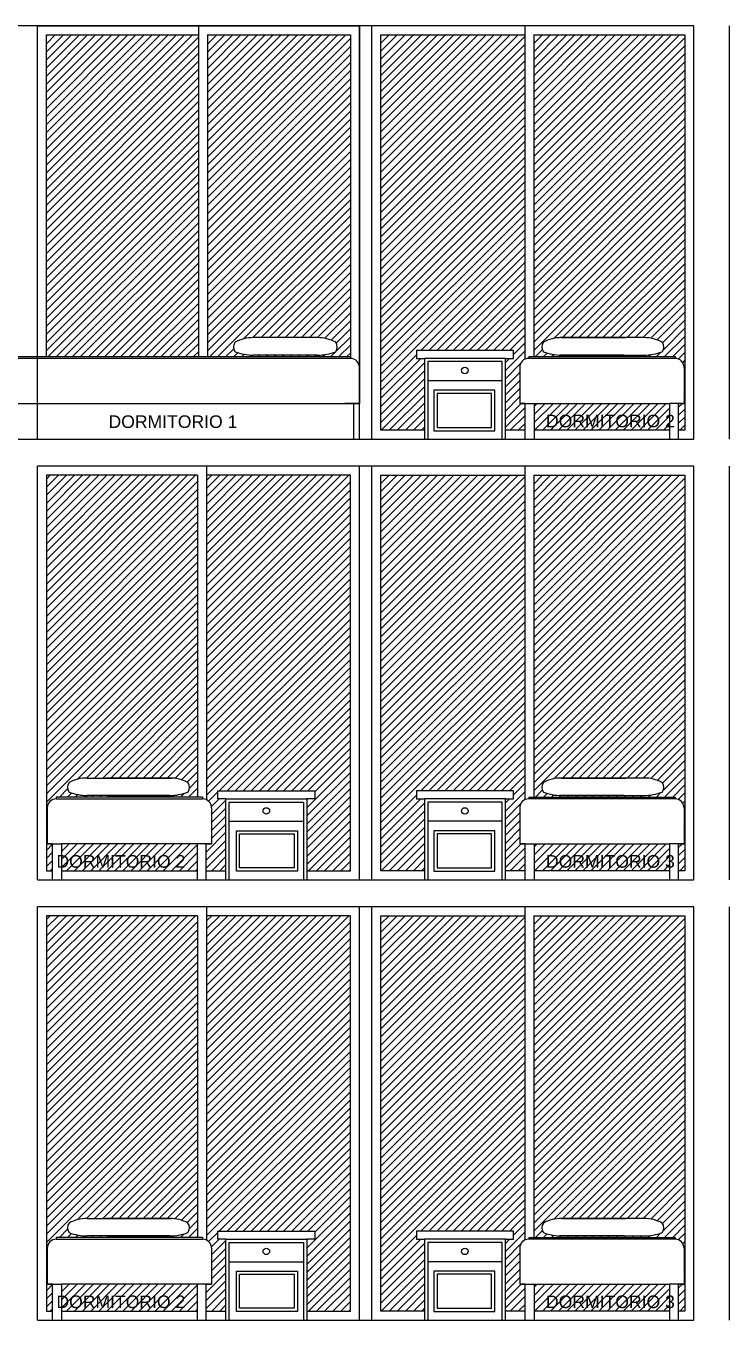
# Model space of a CAD drawing. Header units: millimetres. Extents: x 1217 to 2428, y 234 to 779.
# Drawn here: x 2234.85 to 2238.77, y 411.7 to 418.9 of the extents above; entities that cross this region are included whole.
import ezdxf

# ---------------------------------------------------------------- set-up
doc = ezdxf.new("R2010")
doc.units = ezdxf.units.MM
for name, color, linetype in [('0.1', 251, 'Continuous'), ('0.3', 6, 'Continuous'), ('MURO', 5, 'Continuous'), ('Texto', 1, 'Continuous')]:
    doc.layers.add(name, color=color, linetype=linetype)
doc.styles.get("Standard").update_dxf_attribs({"font": 'arial.ttf'})
pattern_1 = [(45, (422.4179387353875, -285.47354705603), (-0.02245064030267288, 0.02245064030267288), [])]
pattern_2 = [(45, (422.4179387353875, -283.0235500715773), (-0.02245064030267288, 0.02245064030267288), [])]

msp = doc.modelspace()

# ---------------------------------------------------------------- hatches: boundary and pattern name
at = {"layer": '0.1', "ltscale": 3}
h = msp.add_hatch(dxfattribs=at)
h.set_pattern_fill('ANSI31', color=256, scale=0.01)
h.set_pattern_definition([(45, (0, 0), (-0.02245064030267288, 0.02245064030267288), [])])
h.paths.add_polyline_path([(2236.659894773511, 418.8510104377268), (2235.864205149866, 418.8510104377268), (2235.864205149866, 417.0610007883396), (2236.659894773511, 417.0610007878456)])
h.paths.add_polyline_path([(2236.477339491375, 417.1668738947903, -0.1255987933036934), (2236.578293150946, 417.1411081220653, -0.3408319797234484), (2236.578293151699, 417.0880242596325, -0.09102825438289922), (2236.477339488797, 417.0694914230206), (2236.119895101941, 417.0694914248833, -0.09102825182130879), (2236.018941441927, 417.0880242614951, -0.3408319797234297), (2236.01894144268, 417.1411081239279, -0.1255987959502994), (2236.119895104446, 417.166873896653)], flags=16)
h.paths.add_polyline_path([(2235.814205149866, 418.8510104377268), (2234.968515526221, 418.8510104377268), (2234.968515526221, 417.0610007888957), (2235.814205149866, 417.0610007883707)])
h = msp.add_hatch(dxfattribs=at)
h.set_pattern_fill('ANSI31', color=256, scale=0.01)
h.set_pattern_definition([(45, (422.4179387353875, -280.5735404217332), (-0.02245064030267288, 0.02245064030267288), [])])
edge = h.paths.add_edge_path()
edge.add_line((2237.680279686146, 418.8510007878829), (2238.521260985167, 418.8510007878829))
edge.add_line((2238.521260985167, 418.8510007878829), (2238.516689599068, 417.0010007882554))
edge.add_arc((2238.466689599068, 417.0010007882552), 0.0500000000001819, 360.0000000002606, 450)
edge.add_line((2238.466689599068, 417.0510007882554), (2238.466703417567, 417.0610007877825))
edge.add_line((2238.466703417567, 417.0610007877825), (2237.680279686146, 417.0610007882708))
edge.add_line((2237.680279686146, 417.0610007882708), (2237.680279686146, 418.8510007878829))
edge = h.paths.add_edge_path(flags=16)
edge.add_arc((2237.768305684479, 417.1145661903606), 0.04346014252858307, 142.3584956074934, 217.6415027668287, ccw=False)
edge.add_arc((2237.834845541957, 416.9562161985861), 0.2106576962042713, 450.0000002986982, 478.6351777559512, ccw=False)
edge.add_line((2237.834845540859, 417.1668738947903), (2238.192289928887, 417.1668738966871))
edge.add_line((2238.192289928887, 417.1668738966871), (2238.293888672382, 417.166873896653))
edge.add_arc((2238.293888667317, 416.9562162004481), 0.2106576962048622, 421.36482224402175, 449.9999986225251, ccw=False)
edge.add_arc((2238.360428524796, 417.1145661922236), 0.04346014252840516, 322.3584972324491, 397.6415043921505, ccw=False)
edge.add_arc((2238.293888667318, 417.3537195764533), 0.2842281515700908, 270.0000002986598, 290.8048014433102, ccw=False)
edge.add_line((2238.293888668799, 417.0694914248833), (2237.834845543168, 417.0694914230206))
edge.add_arc((2237.834845541957, 417.3537195745936), 0.284228151572961, 249.1951985568116, 270.0000002441164, ccw=False)
h.paths.add_polyline_path([(2237.68228959913, 416.8010007875644), (2238.436689599098, 416.8010007871252), (2238.436689599098, 416.6510007878828), (2237.68228959913, 416.6510007878828)])
h.paths.add_polyline_path([(2238.486689599087, 416.8010007880691), (2238.516689599115, 416.8010007880691), (2238.516689599115, 417.0010008071187), (2238.521260985167, 418.8510007878829), (2238.521260985167, 416.6510007878828), (2238.486689599087, 416.6510007878828)])
edge = h.paths.add_edge_path()
edge.add_line((2236.829894773511, 418.8510007878829), (2237.630279686146, 418.8510007878829))
edge.add_line((2237.630279686146, 418.8510007878829), (2237.630279686146, 417.0458958183708))
edge.add_arc((2237.652289599161, 417.0010007882557), 0.04999999999972937, 476.1165316067194, 540.0000000003257)
edge.add_line((2237.602289599161, 417.0010007882554), (2237.602289599114, 416.8010007880691))
edge.add_line((2237.602289599114, 416.8010007880691), (2237.632289599142, 416.8010007880691))
edge.add_line((2237.632289599142, 416.8010007880691), (2237.632289599142, 416.6510007878828))
edge.add_line((2237.632289599142, 416.6510007878828), (2237.522472039078, 416.6510007878828))
edge.add_line((2237.522472039078, 416.6510007878828), (2237.522472039078, 417.0510007866797))
edge.add_line((2237.522472039078, 417.0510007866797), (2237.56747203912, 417.0510007866797))
edge.add_line((2237.56747203912, 417.0510007866797), (2237.56747203912, 417.0960007866051))
edge.add_line((2237.56747203912, 417.0960007866051), (2237.072472039125, 417.0960007866051))
edge.add_line((2237.072472039125, 417.0960007866051), (2237.027472039083, 417.0960007866051))
edge.add_line((2237.027472039083, 417.0960007866051), (2237.027472039083, 417.0510007866797))
edge.add_line((2237.027472039083, 417.0510007866797), (2237.072472039125, 417.0510007866797))
edge.add_line((2237.072472039125, 417.0510007866797), (2237.072472039125, 416.6510007878828))
edge.add_line((2237.072472039125, 416.6510007878828), (2236.829894773511, 416.6510007878828))
edge.add_line((2236.829894773511, 416.6510007878828), (2236.829894773511, 418.8510007878829))
h = msp.add_hatch(dxfattribs=at)
h.set_pattern_fill('ANSI31', color=256, scale=0.01)
h.set_pattern_definition(pattern_2)
edge = h.paths.add_edge_path()
edge.add_line((2235.809509860876, 416.4009911380388), (2234.968528561855, 416.4009911380388))
edge.add_line((2234.968528561855, 416.4009911380388), (2234.973099947954, 414.5509911384113))
edge.add_arc((2235.023099947954, 414.5509911384111), 0.0500000000001819, 90, 179.9999999997395, ccw=False)
edge.add_line((2235.023099947954, 414.6009911384112), (2235.023086129455, 414.6109911379384))
edge.add_line((2235.023086129455, 414.6109911379384), (2235.809509860876, 414.6109911384267))
edge.add_line((2235.809509860876, 414.6109911384267), (2235.809509860876, 416.4009911380388))
edge = h.paths.add_edge_path(flags=16)
edge.add_arc((2235.721483862543, 414.6645565405165), 0.04346014252858307, 322.3584972331713, 397.6415043925066)
edge.add_arc((2235.654944005065, 414.506206548742), 0.2106576962042713, 61.3648222440488, 89.99999970130179)
edge.add_line((2235.654944006163, 414.7168642449462), (2235.297499618136, 414.716864246843))
edge.add_line((2235.297499618136, 414.716864246843), (2235.19590087464, 414.7168642468089))
edge.add_arc((2235.195900879705, 414.506206550604), 0.2106576962048622, 90.0000013774749, 118.6351777559782)
edge.add_arc((2235.129361022226, 414.6645565423795), 0.04346014252840516, 142.3584956078494, 217.6415027675509)
edge.add_arc((2235.195900879704, 414.9037099266092), 0.2842281515700908, 249.1951985566897, 269.9999997013402)
edge.add_line((2235.195900878223, 414.6194817750392), (2235.654944003854, 414.6194817731765))
edge.add_arc((2235.654944005065, 414.9037099247495), 0.284228151572961, 269.9999997558837, 290.8048014431884)
h.paths.add_polyline_path([(2235.807499947892, 414.3509911377203), (2235.053099947924, 414.3509911372811), (2235.053099947924, 414.2009911380387), (2235.807499947892, 414.2009911380387)])
h.paths.add_polyline_path([(2235.003099947935, 414.350991138225), (2234.973099947907, 414.350991138225), (2234.973099947907, 414.5509911572746), (2234.968528561855, 416.4009911380388), (2234.968528561855, 414.2009911380387), (2235.003099947935, 414.2009911380387)])
edge = h.paths.add_edge_path()
edge.add_line((2236.659894773511, 416.4009911380388), (2235.859509860876, 416.4009911380388))
edge.add_line((2235.859509860876, 416.4009911380388), (2235.859509860876, 414.5958861685267))
edge.add_arc((2235.837499947861, 414.5509911384116), 0.04999999999972937, -3.257127900724299e-10, 63.88346839328062, ccw=False)
edge.add_line((2235.887499947861, 414.5509911384113), (2235.887499947908, 414.350991138225))
edge.add_line((2235.887499947908, 414.350991138225), (2235.85749994788, 414.350991138225))
edge.add_line((2235.85749994788, 414.350991138225), (2235.85749994788, 414.2009911380387))
edge.add_line((2235.85749994788, 414.2009911380387), (2235.967317507944, 414.2009911380387))
edge.add_line((2235.967317507944, 414.2009911380387), (2235.967317507944, 414.6009911368355))
edge.add_line((2235.967317507944, 414.6009911368355), (2235.922317507902, 414.6009911368355))
edge.add_line((2235.922317507902, 414.6009911368355), (2235.922317507902, 414.645991136761))
edge.add_line((2235.922317507902, 414.645991136761), (2236.417317507897, 414.645991136761))
edge.add_line((2236.417317507897, 414.645991136761), (2236.462317507939, 414.645991136761))
edge.add_line((2236.462317507939, 414.645991136761), (2236.462317507939, 414.6009911368355))
edge.add_line((2236.462317507939, 414.6009911368355), (2236.417317507897, 414.6009911368355))
edge.add_line((2236.417317507897, 414.6009911368355), (2236.417317507897, 414.2009911380387))
edge.add_line((2236.417317507897, 414.2009911380387), (2236.659894773511, 414.2009911380387))
edge.add_line((2236.659894773511, 414.2009911380387), (2236.659894773511, 416.4009911380388))
h = msp.add_hatch(dxfattribs=at)
h.set_pattern_fill('ANSI31', color=256, scale=0.01)
h.set_pattern_definition(pattern_2)
edge = h.paths.add_edge_path()
edge.add_line((2237.680279686146, 416.4009911380388), (2238.521260985167, 416.4009911380388))
edge.add_line((2238.521260985167, 416.4009911380388), (2238.516689599068, 414.5509911384113))
edge.add_arc((2238.466689599068, 414.5509911384111), 0.0500000000001819, 360.0000000002606, 450)
edge.add_line((2238.466689599068, 414.6009911384112), (2238.466703417567, 414.6109911379384))
edge.add_line((2238.466703417567, 414.6109911379384), (2237.680279686146, 414.6109911384267))
edge.add_line((2237.680279686146, 414.6109911384267), (2237.680279686146, 416.4009911380388))
edge = h.paths.add_edge_path(flags=16)
edge.add_arc((2237.768305684479, 414.6645565405165), 0.04346014252858307, 142.3584956074934, 217.6415027668287, ccw=False)
edge.add_arc((2237.834845541957, 414.506206548742), 0.2106576962042713, 450.0000002986982, 478.6351777559512, ccw=False)
edge.add_line((2237.834845540859, 414.7168642449462), (2238.192289928887, 414.716864246843))
edge.add_line((2238.192289928887, 414.716864246843), (2238.293888672382, 414.7168642468089))
edge.add_arc((2238.293888667317, 414.506206550604), 0.2106576962048622, 421.36482224402175, 449.9999986225251, ccw=False)
edge.add_arc((2238.360428524796, 414.6645565423795), 0.04346014252840516, 322.3584972324491, 397.6415043921505, ccw=False)
edge.add_arc((2238.293888667318, 414.9037099266092), 0.2842281515700908, 270.0000002986598, 290.8048014433102, ccw=False)
edge.add_line((2238.293888668799, 414.6194817750392), (2237.834845543168, 414.6194817731765))
edge.add_arc((2237.834845541957, 414.9037099247495), 0.284228151572961, 249.1951985568116, 270.0000002441164, ccw=False)
h.paths.add_polyline_path([(2237.68228959913, 414.3509911377203), (2238.436689599098, 414.3509911372811), (2238.436689599098, 414.2009911380387), (2237.68228959913, 414.2009911380387)])
h.paths.add_polyline_path([(2238.486689599087, 414.350991138225), (2238.516689599115, 414.350991138225), (2238.516689599115, 414.5509911572746), (2238.521260985167, 416.4009911380388), (2238.521260985167, 414.2009911380387), (2238.486689599087, 414.2009911380387)])
edge = h.paths.add_edge_path()
edge.add_line((2236.829894773511, 416.4009911380388), (2237.630279686146, 416.4009911380388))
edge.add_line((2237.630279686146, 416.4009911380388), (2237.630279686146, 414.5958861685267))
edge.add_arc((2237.652289599161, 414.5509911384116), 0.04999999999972937, 476.1165316067194, 540.0000000003257)
edge.add_line((2237.602289599161, 414.5509911384113), (2237.602289599114, 414.350991138225))
edge.add_line((2237.602289599114, 414.350991138225), (2237.632289599142, 414.350991138225))
edge.add_line((2237.632289599142, 414.350991138225), (2237.632289599142, 414.2009911380387))
edge.add_line((2237.632289599142, 414.2009911380387), (2237.522472039078, 414.2009911380387))
edge.add_line((2237.522472039078, 414.2009911380387), (2237.522472039078, 414.6009911368355))
edge.add_line((2237.522472039078, 414.6009911368355), (2237.56747203912, 414.6009911368355))
edge.add_line((2237.56747203912, 414.6009911368355), (2237.56747203912, 414.645991136761))
edge.add_line((2237.56747203912, 414.645991136761), (2237.072472039125, 414.645991136761))
edge.add_line((2237.072472039125, 414.645991136761), (2237.027472039083, 414.645991136761))
edge.add_line((2237.027472039083, 414.645991136761), (2237.027472039083, 414.6009911368355))
edge.add_line((2237.027472039083, 414.6009911368355), (2237.072472039125, 414.6009911368355))
edge.add_line((2237.072472039125, 414.6009911368355), (2237.072472039125, 414.2009911380387))
edge.add_line((2237.072472039125, 414.2009911380387), (2236.829894773511, 414.2009911380387))
edge.add_line((2236.829894773511, 414.2009911380387), (2236.829894773511, 416.4009911380388))
h = msp.add_hatch(dxfattribs=at)
h.set_pattern_fill('ANSI31', color=256, scale=0.01)
h.set_pattern_definition(pattern_1)
edge = h.paths.add_edge_path()
edge.add_line((2235.809509860876, 413.9509941535861), (2234.968528561855, 413.9509941535861))
edge.add_line((2234.968528561855, 413.9509941535861), (2234.973099947954, 412.1009941539586))
edge.add_arc((2235.023099947954, 412.1009941539584), 0.0500000000001819, 90, 179.9999999997395, ccw=False)
edge.add_line((2235.023099947954, 412.1509941539585), (2235.023086129455, 412.1609941534857))
edge.add_line((2235.023086129455, 412.1609941534857), (2235.809509860876, 412.160994153974))
edge.add_line((2235.809509860876, 412.160994153974), (2235.809509860876, 413.9509941535861))
edge = h.paths.add_edge_path(flags=16)
edge.add_arc((2235.721483862543, 412.2145595560638), 0.04346014252858307, 322.3584972331713, 397.6415043925066)
edge.add_arc((2235.654944005065, 412.0562095642893), 0.2106576962042713, 61.3648222440488, 89.99999970130179)
edge.add_line((2235.654944006163, 412.2668672604935), (2235.297499618136, 412.2668672623903))
edge.add_line((2235.297499618136, 412.2668672623903), (2235.19590087464, 412.2668672623562))
edge.add_arc((2235.195900879705, 412.0562095661513), 0.2106576962048622, 90.0000013774749, 118.6351777559782)
edge.add_arc((2235.129361022226, 412.2145595579268), 0.04346014252840516, 142.3584956078494, 217.6415027675509)
edge.add_arc((2235.195900879704, 412.4537129421565), 0.2842281515700908, 249.1951985566897, 269.9999997013402)
edge.add_line((2235.195900878223, 412.1694847905865), (2235.654944003854, 412.1694847887238))
edge.add_arc((2235.654944005065, 412.4537129402968), 0.284228151572961, 269.9999997558837, 290.8048014431884)
h.paths.add_polyline_path([(2235.807499947892, 411.9009941532676), (2235.053099947924, 411.9009941528284), (2235.053099947924, 411.750994153586), (2235.807499947892, 411.750994153586)])
h.paths.add_polyline_path([(2235.003099947935, 411.9009941537723), (2234.973099947907, 411.9009941537723), (2234.973099947907, 412.1009941728219), (2234.968528561855, 413.9509941535861), (2234.968528561855, 411.750994153586), (2235.003099947935, 411.750994153586)])
edge = h.paths.add_edge_path()
edge.add_line((2236.659894773511, 413.9509941535861), (2235.859509860876, 413.9509941535861))
edge.add_line((2235.859509860876, 413.9509941535861), (2235.859509860876, 412.145889184074))
edge.add_arc((2235.837499947861, 412.1009941539589), 0.04999999999972937, -3.257127900724299e-10, 63.88346839328062, ccw=False)
edge.add_line((2235.887499947861, 412.1009941539586), (2235.887499947908, 411.9009941537723))
edge.add_line((2235.887499947908, 411.9009941537723), (2235.85749994788, 411.9009941537723))
edge.add_line((2235.85749994788, 411.9009941537723), (2235.85749994788, 411.750994153586))
edge.add_line((2235.85749994788, 411.750994153586), (2235.967317507944, 411.750994153586))
edge.add_line((2235.967317507944, 411.750994153586), (2235.967317507944, 412.1509941523829))
edge.add_line((2235.967317507944, 412.1509941523829), (2235.922317507902, 412.1509941523829))
edge.add_line((2235.922317507902, 412.1509941523829), (2235.922317507902, 412.1959941523083))
edge.add_line((2235.922317507902, 412.1959941523083), (2236.417317507897, 412.1959941523083))
edge.add_line((2236.417317507897, 412.1959941523083), (2236.462317507939, 412.1959941523083))
edge.add_line((2236.462317507939, 412.1959941523083), (2236.462317507939, 412.1509941523829))
edge.add_line((2236.462317507939, 412.1509941523829), (2236.417317507897, 412.1509941523829))
edge.add_line((2236.417317507897, 412.1509941523829), (2236.417317507897, 411.750994153586))
edge.add_line((2236.417317507897, 411.750994153586), (2236.659894773511, 411.750994153586))
edge.add_line((2236.659894773511, 411.750994153586), (2236.659894773511, 413.9509941535861))
h = msp.add_hatch(dxfattribs=at)
h.set_pattern_fill('ANSI31', color=256, scale=0.01)
h.set_pattern_definition(pattern_1)
edge = h.paths.add_edge_path()
edge.add_line((2237.680279686146, 413.9509941535861), (2238.521260985167, 413.9509941535861))
edge.add_line((2238.521260985167, 413.9509941535861), (2238.516689599068, 412.1009941539586))
edge.add_arc((2238.466689599068, 412.1009941539584), 0.0500000000001819, 360.0000000002606, 450)
edge.add_line((2238.466689599068, 412.1509941539585), (2238.466703417567, 412.1609941534857))
edge.add_line((2238.466703417567, 412.1609941534857), (2237.680279686146, 412.160994153974))
edge.add_line((2237.680279686146, 412.160994153974), (2237.680279686146, 413.9509941535861))
edge = h.paths.add_edge_path(flags=16)
edge.add_arc((2237.768305684479, 412.2145595560638), 0.04346014252858307, 142.3584956074934, 217.6415027668287, ccw=False)
edge.add_arc((2237.834845541957, 412.0562095642893), 0.2106576962042713, 450.0000002986982, 478.6351777559512, ccw=False)
edge.add_line((2237.834845540859, 412.2668672604935), (2238.192289928887, 412.2668672623903))
edge.add_line((2238.192289928887, 412.2668672623903), (2238.293888672382, 412.2668672623562))
edge.add_arc((2238.293888667317, 412.0562095661513), 0.2106576962048622, 421.36482224402175, 449.9999986225251, ccw=False)
edge.add_arc((2238.360428524796, 412.2145595579268), 0.04346014252840516, 322.3584972324491, 397.6415043921505, ccw=False)
edge.add_arc((2238.293888667318, 412.4537129421565), 0.2842281515700908, 270.0000002986598, 290.8048014433102, ccw=False)
edge.add_line((2238.293888668799, 412.1694847905865), (2237.834845543168, 412.1694847887238))
edge.add_arc((2237.834845541957, 412.4537129402968), 0.284228151572961, 249.1951985568116, 270.0000002441164, ccw=False)
h.paths.add_polyline_path([(2237.68228959913, 411.9009941532676), (2238.436689599098, 411.9009941528284), (2238.436689599098, 411.750994153586), (2237.68228959913, 411.750994153586)])
h.paths.add_polyline_path([(2238.486689599087, 411.9009941537723), (2238.516689599115, 411.9009941537723), (2238.516689599115, 412.1009941728219), (2238.521260985167, 413.9509941535861), (2238.521260985167, 411.750994153586), (2238.486689599087, 411.750994153586)])
edge = h.paths.add_edge_path()
edge.add_line((2236.829894773511, 413.9509941535861), (2237.630279686146, 413.9509941535861))
edge.add_line((2237.630279686146, 413.9509941535861), (2237.630279686146, 412.145889184074))
edge.add_arc((2237.652289599161, 412.1009941539589), 0.04999999999972937, 476.1165316067194, 540.0000000003257)
edge.add_line((2237.602289599161, 412.1009941539586), (2237.602289599114, 411.9009941537723))
edge.add_line((2237.602289599114, 411.9009941537723), (2237.632289599142, 411.9009941537723))
edge.add_line((2237.632289599142, 411.9009941537723), (2237.632289599142, 411.750994153586))
edge.add_line((2237.632289599142, 411.750994153586), (2237.522472039078, 411.750994153586))
edge.add_line((2237.522472039078, 411.750994153586), (2237.522472039078, 412.1509941523829))
edge.add_line((2237.522472039078, 412.1509941523829), (2237.56747203912, 412.1509941523829))
edge.add_line((2237.56747203912, 412.1509941523829), (2237.56747203912, 412.1959941523083))
edge.add_line((2237.56747203912, 412.1959941523083), (2237.072472039125, 412.1959941523083))
edge.add_line((2237.072472039125, 412.1959941523083), (2237.027472039083, 412.1959941523083))
edge.add_line((2237.027472039083, 412.1959941523083), (2237.027472039083, 412.1509941523829))
edge.add_line((2237.027472039083, 412.1509941523829), (2237.072472039125, 412.1509941523829))
edge.add_line((2237.072472039125, 412.1509941523829), (2237.072472039125, 411.750994153586))
edge.add_line((2237.072472039125, 411.750994153586), (2236.829894773511, 411.750994153586))
edge.add_line((2236.829894773511, 411.750994153586), (2236.829894773511, 413.9509941535861))

# ---------------------------------------------------------------- linework, layer by layer
at = {"layer": '0.1', "linetype": 'ByBlock'}
for p, q in [((2234.759894773498, 417.0610007890253, -2.468587891764808e-07), (2236.659908591963, 417.0610007878456, -2.468587891764808e-07)), ((2236.659904785764, 417.0510007871378, -2.468587891764808e-07), (2234.759908592, 417.0510007871378, -2.468587891764808e-07)), ((2237.652289599102, 417.0610007882882, -3.203780983123054e-07), (2238.466703417567, 417.0610007877825, -3.203780983123054e-07)), ((2238.466689599067, 417.0510007871378, -3.203780983123054e-07), (2237.652303417603, 417.0510007871378, -3.203780983123054e-07)), ((2236.709894773511, 417.0010007882554, -2.468587891764808e-07), (2236.709894773511, 416.8010007880691, -2.468587891764808e-07)), ((2237.602289599114, 417.0010007882554, -2.901142928210344e-07), (2237.602289599114, 416.8010007880691, -2.901142928210344e-07)), ((2238.516689599115, 417.0010007882554, -2.901142928210344e-07), (2238.516689599115, 416.8010007880691, -2.901142928210344e-07)), ((2234.739894773539, 416.8010007882845, -2.468587891764808e-07), (2236.709894773511, 416.8010007871378, -2.468587891764808e-07)), ((2236.709894773511, 416.8010007880691, -2.468587891764808e-07), (2236.629894773495, 416.8010007880691, -2.468587891764808e-07)), ((2236.679894773483, 416.8010007880691, -2.468587891764808e-07), (2236.709894773511, 416.8010007880691, -2.468587891764808e-07)), ((2236.679894773483, 416.6010007878829, -2.468587891764808e-07), (2236.679894773483, 416.8010007880691, -2.468587891764808e-07)), ((2237.602289599114, 416.8010007880691, -2.901142928210344e-07), (2237.68228959913, 416.8010007880691, -2.901142928210344e-07)), ((2237.602289599114, 416.801000787611, -3.203780983123054e-07), (2238.436689599099, 416.8010007871252, -3.203780983123054e-07)), ((2237.632289599142, 416.8010007880691, -2.901142928210344e-07), (2237.602289599114, 416.8010007880691, -2.901142928210344e-07)), ((2237.632289599142, 416.6010007878829, -2.901142928210344e-07), (2237.632289599142, 416.8010007880691, -2.901142928210344e-07)), ((2238.436689599098, 416.8010007880691, -2.901142928210344e-07), (2238.436689599098, 416.6010007878829, -2.901142928210344e-07)), ((2238.516689599115, 416.8010007880691, -2.901142928210344e-07), (2238.436689599098, 416.8010007880691, -2.901142928210344e-07)), ((2238.486689599087, 416.8010007880691, -2.901142928210344e-07), (2238.516689599115, 416.8010007880691, -2.901142928210344e-07)), ((2238.486689599087, 416.6010007878829, -2.901142928210344e-07), (2238.486689599087, 416.8010007880691, -2.901142928210344e-07)), ((2235.83749994792, 414.6109911384441, -3.203780983123054e-07), (2235.023086129455, 414.6109911379384, -3.203780983123054e-07)), ((2235.023099947955, 414.6009911372937, -3.203780983123054e-07), (2235.837486129419, 414.6009911372937, -3.203780983123054e-07)), ((2237.652289599102, 414.6109911384441, -3.203780983123054e-07), (2238.466703417567, 414.6109911379384, -3.203780983123054e-07)), ((2238.466689599067, 414.6009911372937, -3.203780983123054e-07), (2237.652303417603, 414.6009911372937, -3.203780983123054e-07)), ((2234.973099947907, 414.5509911384113, -2.901142928210344e-07), (2234.973099947907, 414.350991138225, -2.901142928210344e-07)), ((2235.887499947908, 414.5509911384113, -2.901142928210344e-07), (2235.887499947908, 414.350991138225, -2.901142928210344e-07)), ((2237.602289599114, 414.5509911384113, -2.901142928210344e-07), (2237.602289599114, 414.350991138225, -2.901142928210344e-07)), ((2238.516689599115, 414.5509911384113, -2.901142928210344e-07), (2238.516689599115, 414.350991138225, -2.901142928210344e-07)), ((2234.973099947907, 414.350991138225, -2.901142928210344e-07), (2235.053099947924, 414.350991138225, -2.901142928210344e-07)), ((2235.003099947935, 414.350991138225, -2.901142928210344e-07), (2234.973099947907, 414.350991138225, -2.901142928210344e-07)), ((2235.003099947935, 414.1509911380388, -2.901142928210344e-07), (2235.003099947935, 414.350991138225, -2.901142928210344e-07)), ((2235.887499947908, 414.3509911377669, -3.203780983123054e-07), (2235.053099947923, 414.3509911372811, -3.203780983123054e-07)), ((2235.053099947924, 414.350991138225, -2.901142928210344e-07), (2235.053099947924, 414.1509911380388, -2.901142928210344e-07)), ((2235.887499947908, 414.350991138225, -2.901142928210344e-07), (2235.807499947892, 414.350991138225, -2.901142928210344e-07)), ((2235.85749994788, 414.350991138225, -2.901142928210344e-07), (2235.887499947908, 414.350991138225, -2.901142928210344e-07)), ((2235.85749994788, 414.1509911380388, -2.901142928210344e-07), (2235.85749994788, 414.350991138225, -2.901142928210344e-07)), ((2237.602289599114, 414.350991138225, -2.901142928210344e-07), (2237.68228959913, 414.350991138225, -2.901142928210344e-07)), ((2237.602289599114, 414.3509911377669, -3.203780983123054e-07), (2238.436689599099, 414.3509911372811, -3.203780983123054e-07)), ((2237.632289599142, 414.350991138225, -2.901142928210344e-07), (2237.602289599114, 414.350991138225, -2.901142928210344e-07)), ((2237.632289599142, 414.1509911380388, -2.901142928210344e-07), (2237.632289599142, 414.350991138225, -2.901142928210344e-07)), ((2238.436689599098, 414.350991138225, -2.901142928210344e-07), (2238.436689599098, 414.1509911380388, -2.901142928210344e-07)), ((2238.516689599115, 414.350991138225, -2.901142928210344e-07), (2238.436689599098, 414.350991138225, -2.901142928210344e-07)), ((2238.486689599087, 414.350991138225, -2.901142928210344e-07), (2238.516689599115, 414.350991138225, -2.901142928210344e-07)), ((2238.486689599087, 414.1509911380388, -2.901142928210344e-07), (2238.486689599087, 414.350991138225, -2.901142928210344e-07)), ((2235.83749994792, 412.1609941539914, -3.203780983123054e-07), (2235.023086129455, 412.1609941534857, -3.203780983123054e-07)), ((2235.023099947955, 412.150994152841, -3.203780983123054e-07), (2235.837486129419, 412.150994152841, -3.203780983123054e-07)), ((2237.652289599102, 412.1609941539914, -3.203780983123054e-07), (2238.466703417567, 412.1609941534857, -3.203780983123054e-07)), ((2238.466689599067, 412.150994152841, -3.203780983123054e-07), (2237.652303417603, 412.150994152841, -3.203780983123054e-07)), ((2234.973099947907, 412.1009941539586, -2.901142928210344e-07), (2234.973099947907, 411.9009941537723, -2.901142928210344e-07)), ((2235.887499947908, 412.1009941539586, -2.901142928210344e-07), (2235.887499947908, 411.9009941537723, -2.901142928210344e-07)), ((2237.602289599114, 412.1009941539586, -2.901142928210344e-07), (2237.602289599114, 411.9009941537723, -2.901142928210344e-07)), ((2238.516689599115, 412.1009941539586, -2.901142928210344e-07), (2238.516689599115, 411.9009941537723, -2.901142928210344e-07)), ((2234.973099947907, 411.9009941537723, -2.901142928210344e-07), (2235.053099947924, 411.9009941537723, -2.901142928210344e-07)), ((2235.003099947935, 411.9009941537723, -2.901142928210344e-07), (2234.973099947907, 411.9009941537723, -2.901142928210344e-07)), ((2235.003099947935, 411.7009941535861, -2.901142928210344e-07), (2235.003099947935, 411.9009941537723, -2.901142928210344e-07)), ((2235.887499947908, 411.9009941533142, -3.203780983123054e-07), (2235.053099947923, 411.9009941528284, -3.203780983123054e-07)), ((2235.053099947924, 411.9009941537723, -2.901142928210344e-07), (2235.053099947924, 411.7009941535861, -2.901142928210344e-07)), ((2235.887499947908, 411.9009941537723, -2.901142928210344e-07), (2235.807499947892, 411.9009941537723, -2.901142928210344e-07)), ((2235.85749994788, 411.9009941537723, -2.901142928210344e-07), (2235.887499947908, 411.9009941537723, -2.901142928210344e-07)), ((2235.85749994788, 411.7009941535861, -2.901142928210344e-07), (2235.85749994788, 411.9009941537723, -2.901142928210344e-07)), ((2237.602289599114, 411.9009941537723, -2.901142928210344e-07), (2237.68228959913, 411.9009941537723, -2.901142928210344e-07)), ((2237.602289599114, 411.9009941533142, -3.203780983123054e-07), (2238.436689599099, 411.9009941528284, -3.203780983123054e-07)), ((2237.632289599142, 411.9009941537723, -2.901142928210344e-07), (2237.602289599114, 411.9009941537723, -2.901142928210344e-07)), ((2237.632289599142, 411.7009941535861, -2.901142928210344e-07), (2237.632289599142, 411.9009941537723, -2.901142928210344e-07)), ((2238.436689599098, 411.9009941537723, -2.901142928210344e-07), (2238.436689599098, 411.7009941535861, -2.901142928210344e-07)), ((2238.516689599115, 411.9009941537723, -2.901142928210344e-07), (2238.436689599098, 411.9009941537723, -2.901142928210344e-07)), ((2238.486689599087, 411.9009941537723, -2.901142928210344e-07), (2238.516689599115, 411.9009941537723, -2.901142928210344e-07)), ((2238.486689599087, 411.7009941535861, -2.901142928210344e-07), (2238.486689599087, 411.9009941537723, -2.901142928210344e-07))]:
    msp.add_line(p, q, dxfattribs=at)
at = {"layer": '0.1'}
for p, q in [((2237.68228959913, 416.8010007880691, -2.901142928210344e-07), (2237.68228959913, 416.6010007878829, -2.901142928210344e-07)), ((2235.807499947892, 414.350991138225, -2.901142928210344e-07), (2235.807499947892, 414.1509911380388, -2.901142928210344e-07)), ((2237.68228959913, 414.350991138225, -2.901142928210344e-07), (2237.68228959913, 414.1509911380388, -2.901142928210344e-07)), ((2235.807499947892, 411.9009941537723, -2.901142928210344e-07), (2235.807499947892, 411.7009941535861, -2.901142928210344e-07)), ((2237.68228959913, 411.9009941537723, -2.901142928210344e-07), (2237.68228959913, 411.7009941535861, -2.901142928210344e-07))]:
    msp.add_line(p, q, dxfattribs=at)
at = {"layer": '0.1', "ltscale": 3}
for points, elevation in [([(2234.918515526221, 417.0610007889268), (2234.918515526221, 418.9010104377268)], -2.553645054348022e-07), ([(2234.918515526221, 417.0610007889268), (2234.918515526221, 418.9010104377268), (2236.709894773511, 418.9010104377268), (2236.709894773511, 417.0010007882554)], -2.553645054348022e-07), ([(2235.814205149866, 418.9010104377268), (2235.814205149866, 417.0610007883707)], -2.553645054348022e-07), ([(2237.630279686146, 418.9010007878828), (2237.630279686146, 417.0458958183708)], -3.203780983123054e-07), ([(2234.968515526221, 417.0610007888957), (2234.968515526221, 418.8510104377268), (2235.814205149866, 418.8510104377268)], -2.553645054348022e-07), ([(2235.864205149866, 418.8510104377268), (2236.659894773511, 418.8510104377268), (2236.659894773511, 417.0510007882554)], -2.553645054348022e-07), ([(2235.864205149866, 418.8510104377268), (2235.864205149866, 417.0610104381147)], -2.553645054348022e-07), ([(2237.072472039125, 416.6510007878828), (2236.829894773511, 416.6510007878828), (2236.829894773511, 418.8510007878829), (2237.630279686146, 418.8510007878829)], -3.203780983123054e-07), ([(2237.680279686146, 418.8510007878829), (2238.521260985167, 418.8510007878829), (2238.521260985167, 416.6510007878828), (2238.486689599087, 416.6510007878828)], -3.203780983123054e-07), ([(2237.680279686146, 418.8510007878829), (2237.680279686146, 417.0610007882708)], -3.203780983123054e-07), ([(2237.632289599142, 416.6510007878828), (2237.522472039078, 416.6510007878828)], -3.203780983123054e-07), ([(2238.436689599098, 416.6510007878828), (2237.68228959913, 416.6510007878828)], -3.203780983123054e-07), ([(2235.859509860876, 416.4509911380387), (2235.859509860876, 414.5958861685267)], -3.203780983123054e-07), ([(2237.630279686146, 416.4509911380387), (2237.630279686146, 414.5958861685267)], -3.203780983123054e-07), ([(2235.809509860876, 416.4009911380388), (2234.968528561855, 416.4009911380388), (2234.968528561855, 414.2009911380387), (2235.003099947935, 414.2009911380387)], -3.203780983123054e-07), ([(2235.809509860876, 416.4009911380388), (2235.809509860876, 414.6109911384267)], -3.203780983123054e-07), ([(2236.417317507897, 414.2009911380387), (2236.659894773511, 414.2009911380387), (2236.659894773511, 416.4009911380388), (2235.859509860876, 416.4009911380388)], -3.203780983123054e-07), ([(2237.072472039125, 414.2009911380387), (2236.829894773511, 414.2009911380387), (2236.829894773511, 416.4009911380388), (2237.630279686146, 416.4009911380388)], -3.203780983123054e-07), ([(2237.680279686146, 416.4009911380388), (2238.521260985167, 416.4009911380388), (2238.521260985167, 414.2009911380387), (2238.486689599087, 414.2009911380387)], -3.203780983123054e-07), ([(2237.680279686146, 416.4009911380388), (2237.680279686146, 414.6109911384267)], -3.203780983123054e-07), ([(2235.053099947924, 414.2009911380387), (2235.807499947892, 414.2009911380387)], -3.203780983123054e-07), ([(2235.85749994788, 414.2009911380387), (2235.967317507944, 414.2009911380387)], -3.203780983123054e-07), ([(2237.632289599142, 414.2009911380387), (2237.522472039078, 414.2009911380387)], -3.203780983123054e-07), ([(2238.436689599098, 414.2009911380387), (2237.68228959913, 414.2009911380387)], -3.203780983123054e-07), ([(2235.859509860876, 414.000994153586), (2235.859509860876, 412.145889184074)], -3.203780983123054e-07), ([(2237.630279686146, 414.000994153586), (2237.630279686146, 412.145889184074)], -3.203780983123054e-07), ([(2235.809509860876, 413.9509941535861), (2234.968528561855, 413.9509941535861), (2234.968528561855, 411.750994153586), (2235.003099947935, 411.750994153586)], -3.203780983123054e-07), ([(2235.809509860876, 413.9509941535861), (2235.809509860876, 412.160994153974)], -3.203780983123054e-07), ([(2236.417317507897, 411.750994153586), (2236.659894773511, 411.750994153586), (2236.659894773511, 413.9509941535861), (2235.859509860876, 413.9509941535861)], -3.203780983123054e-07), ([(2237.072472039125, 411.750994153586), (2236.829894773511, 411.750994153586), (2236.829894773511, 413.9509941535861), (2237.630279686146, 413.9509941535861)], -3.203780983123054e-07), ([(2237.680279686146, 413.9509941535861), (2238.521260985167, 413.9509941535861), (2238.521260985167, 411.750994153586), (2238.486689599087, 411.750994153586)], -3.203780983123054e-07), ([(2237.680279686146, 413.9509941535861), (2237.680279686146, 412.160994153974)], -3.203780983123054e-07), ([(2235.053099947924, 411.750994153586), (2235.807499947892, 411.750994153586)], -3.203780983123054e-07), ([(2235.85749994788, 411.750994153586), (2235.967317507944, 411.750994153586)], -3.203780983123054e-07), ([(2237.632289599142, 411.750994153586), (2237.522472039078, 411.750994153586)], -3.203780983123054e-07), ([(2238.436689599098, 411.750994153586), (2237.68228959913, 411.750994153586)], -3.203780983123054e-07)]:
    msp.add_lwpolyline(points, dxfattribs=dict(at, elevation=elevation))
at = {"layer": '0.1'}
for points, elevation in [([(2236.477339490278, 417.1668738948244), (2236.119895103348, 417.1668738966871)], -2.468587891764808e-07), ([(2238.293920525614, 417.1668738942441), (2237.82509119052, 417.1668738966871)], -3.203780983123054e-07), ([(2237.834845541957, 417.1668738948244), (2238.192289928887, 417.1668738966871)], -2.901142928210344e-07), ([(2236.477339490278, 417.0694914229277), (2236.119895103348, 417.0694914247904)], -2.468587891764808e-07), ([(2238.18253557745, 417.0694914229277), (2237.82509119052, 417.0694914247904)], -3.203780983123054e-07), ([(2237.834845541957, 417.0694914229277), (2238.293904420875, 417.0694914253199)], -2.901142928210344e-07), ([(2235.195869021408, 414.7168642444), (2235.664698356502, 414.716864246843)], -3.203780983123054e-07), ([(2235.654944005065, 414.7168642449803), (2235.297499618136, 414.716864246843)], -2.901142928210344e-07), ([(2238.293920525614, 414.7168642444), (2237.82509119052, 414.716864246843)], -3.203780983123054e-07), ([(2237.834845541957, 414.7168642449803), (2238.192289928887, 414.716864246843)], -2.901142928210344e-07), ([(2235.654944005065, 414.6194817730836), (2235.195885126147, 414.6194817754758)], -2.901142928210344e-07), ([(2235.307253969572, 414.6194817730836), (2235.664698356502, 414.6194817749463)], -3.203780983123054e-07), ([(2238.18253557745, 414.6194817730836), (2237.82509119052, 414.6194817749463)], -3.203780983123054e-07), ([(2237.834845541957, 414.6194817730836), (2238.293904420875, 414.6194817754758)], -2.901142928210344e-07), ([(2235.195869021408, 412.2668672599473), (2235.664698356502, 412.2668672623903)], -3.203780983123054e-07), ([(2235.654944005065, 412.2668672605276), (2235.297499618136, 412.2668672623903)], -2.901142928210344e-07), ([(2238.293920525614, 412.2668672599473), (2237.82509119052, 412.2668672623903)], -3.203780983123054e-07), ([(2237.834845541957, 412.2668672605276), (2238.192289928887, 412.2668672623903)], -2.901142928210344e-07), ([(2235.654944005065, 412.1694847886309), (2235.195885126147, 412.1694847910231)], -2.901142928210344e-07), ([(2235.307253969572, 412.1694847886309), (2235.664698356502, 412.1694847904936)], -3.203780983123054e-07), ([(2238.18253557745, 412.1694847886309), (2237.82509119052, 412.1694847904936)], -3.203780983123054e-07), ([(2237.834845541957, 412.1694847886309), (2238.293904420875, 412.1694847910231)], -2.901142928210344e-07)]:
    msp.add_lwpolyline(points, dxfattribs=dict(at, elevation=elevation))
at = {"layer": '0.1', "linetype": 'ByBlock'}
for points, elevation in [([(2236.659908591963, 417.0610007878456), (2236.659894773465, 417.0510007880691)], -2.468587891764808e-07), ([(2237.522472039078, 417.0510007866797), (2237.56747203912, 417.0510007866797), (2237.56747203912, 417.0960007866051), (2237.072472039125, 417.0960007866051), (2237.027472039083, 417.0960007866051), (2237.027472039083, 417.0510007866797), (2237.072472039125, 417.0510007866797)], -3.211658340565121e-07), ([(2237.522472039078, 416.6010007874247), (2237.522472039078, 417.0510007866797), (2237.072472039125, 417.0510007866797), (2237.072472039125, 416.6010007874247)], -3.211658340565121e-07), ([(2237.504472039155, 416.6010007874247), (2237.504472039155, 417.0330007874545), (2237.090472039165, 417.0330007874545), (2237.090472039165, 416.6010007874247)], -3.211658340565121e-07), ([(2237.652289599102, 417.0610007878456), (2237.652303417601, 417.0510007880691)], -2.901142928210344e-07), ([(2238.466703417567, 417.0610007878456), (2238.466689599068, 417.0510007880691)], -2.901142928210344e-07), ([(2237.504472039155, 416.9260957704064), (2237.090472039165, 416.9260957704064)], -3.170656768153786e-07), ([(2235.023086129455, 414.6109911380015), (2235.023099947954, 414.600991138225)], -2.901142928210344e-07), ([(2235.83749994792, 414.6109911380015), (2235.837486129421, 414.600991138225)], -2.901142928210344e-07), ([(2235.967317507944, 414.6009911368355), (2235.922317507902, 414.6009911368355), (2235.922317507902, 414.645991136761), (2236.417317507897, 414.645991136761), (2236.462317507939, 414.645991136761), (2236.462317507939, 414.6009911368355), (2236.417317507897, 414.6009911368355)], -3.211658340565121e-07), ([(2235.967317507944, 414.1509911375806), (2235.967317507944, 414.6009911368355), (2236.417317507897, 414.6009911368355), (2236.417317507897, 414.1509911375806)], -3.211658340565121e-07), ([(2235.985317507867, 414.1509911375806), (2235.985317507867, 414.5829911376104), (2236.399317507857, 414.5829911376104), (2236.399317507857, 414.1509911375806)], -3.211658340565121e-07), ([(2237.522472039078, 414.6009911368355), (2237.56747203912, 414.6009911368355), (2237.56747203912, 414.645991136761), (2237.072472039125, 414.645991136761), (2237.027472039083, 414.645991136761), (2237.027472039083, 414.6009911368355), (2237.072472039125, 414.6009911368355)], -3.211658340565121e-07), ([(2237.522472039078, 414.1509911375806), (2237.522472039078, 414.6009911368355), (2237.072472039125, 414.6009911368355), (2237.072472039125, 414.1509911375806)], -3.211658340565121e-07), ([(2237.504472039155, 414.1509911375806), (2237.504472039155, 414.5829911376104), (2237.090472039165, 414.5829911376104), (2237.090472039165, 414.1509911375806)], -3.211658340565121e-07), ([(2237.652289599102, 414.6109911380015), (2237.652303417601, 414.600991138225)], -2.901142928210344e-07), ([(2238.466703417567, 414.6109911380015), (2238.466689599068, 414.600991138225)], -2.901142928210344e-07), ([(2235.985317507867, 414.4760861205623), (2236.399317507857, 414.4760861205623)], -3.170656768153786e-07), ([(2237.504472039155, 414.4760861205623), (2237.090472039165, 414.4760861205623)], -3.170656768153786e-07), ([(2235.023086129455, 412.1609941535488), (2235.023099947954, 412.1509941537723)], -2.901142928210344e-07), ([(2235.83749994792, 412.1609941535488), (2235.837486129421, 412.1509941537723)], -2.901142928210344e-07), ([(2235.967317507944, 412.1509941523829), (2235.922317507902, 412.1509941523829), (2235.922317507902, 412.1959941523083), (2236.417317507897, 412.1959941523083), (2236.462317507939, 412.1959941523083), (2236.462317507939, 412.1509941523829), (2236.417317507897, 412.1509941523829)], -3.211658340565121e-07), ([(2235.967317507944, 411.7009941531279), (2235.967317507944, 412.1509941523829), (2236.417317507897, 412.1509941523829), (2236.417317507897, 411.7009941531279)], -3.211658340565121e-07), ([(2235.985317507867, 411.7009941531279), (2235.985317507867, 412.1329941531577), (2236.399317507857, 412.1329941531577), (2236.399317507857, 411.7009941531279)], -3.211658340565121e-07), ([(2237.522472039078, 412.1509941523829), (2237.56747203912, 412.1509941523829), (2237.56747203912, 412.1959941523083), (2237.072472039125, 412.1959941523083), (2237.027472039083, 412.1959941523083), (2237.027472039083, 412.1509941523829), (2237.072472039125, 412.1509941523829)], -3.211658340565121e-07), ([(2237.522472039078, 411.7009941531279), (2237.522472039078, 412.1509941523829), (2237.072472039125, 412.1509941523829), (2237.072472039125, 411.7009941531279)], -3.211658340565121e-07), ([(2237.504472039155, 411.7009941531279), (2237.504472039155, 412.1329941531577), (2237.090472039165, 412.1329941531577), (2237.090472039165, 411.7009941531279)], -3.211658340565121e-07), ([(2237.652289599102, 412.1609941535488), (2237.652303417601, 412.1509941537723)], -2.901142928210344e-07), ([(2238.466703417567, 412.1609941535488), (2238.466689599068, 412.1509941537723)], -2.901142928210344e-07), ([(2235.985317507867, 412.0260891361096), (2236.399317507857, 412.0260891361096)], -3.170656768153786e-07), ([(2237.504472039155, 412.0260891361096), (2237.090472039165, 412.0260891361096)], -3.170656768153786e-07)]:
    msp.add_lwpolyline(points, dxfattribs=dict(at, elevation=elevation))
at = {"layer": '0.1', "linetype": 'ByBlock', "elevation": -3.170656768153786e-07}
for points in [[(2237.463870219867, 416.8737732616391), (2237.124627667227, 416.8737732616391), (2237.124627667227, 416.6490075604197), (2237.463870219867, 416.6490075604197)], [(2237.445870219827, 416.855773262414), (2237.142627667267, 416.855773262414), (2237.142627667267, 416.6670075596448), (2237.445870219827, 416.6670075596448)], [(2236.025919327155, 414.423763611795), (2236.365161879795, 414.423763611795), (2236.365161879795, 414.1989979105756), (2236.025919327155, 414.1989979105756)], [(2236.043919327195, 414.4057636125699), (2236.347161879755, 414.4057636125699), (2236.347161879755, 414.2169979098007), (2236.043919327195, 414.2169979098007)], [(2237.463870219867, 414.423763611795), (2237.124627667227, 414.423763611795), (2237.124627667227, 414.1989979105756), (2237.463870219867, 414.1989979105756)], [(2237.445870219827, 414.4057636125699), (2237.142627667267, 414.4057636125699), (2237.142627667267, 414.2169979098007), (2237.445870219827, 414.2169979098007)], [(2236.025919327155, 411.9737666273423), (2236.365161879795, 411.9737666273423), (2236.365161879795, 411.7490009261229), (2236.025919327155, 411.7490009261229)], [(2236.043919327195, 411.9557666281172), (2236.347161879755, 411.9557666281172), (2236.347161879755, 411.767000925348), (2236.043919327195, 411.767000925348)], [(2237.463870219867, 411.9737666273423), (2237.124627667227, 411.9737666273423), (2237.124627667227, 411.7490009261229), (2237.463870219867, 411.7490009261229)], [(2237.445870219827, 411.9557666281172), (2237.142627667267, 411.9557666281172), (2237.142627667267, 411.767000925348), (2237.445870219827, 411.767000925348)]]:
    msp.add_lwpolyline(points, close=True, dxfattribs=at)
at = {"layer": '0.1', "linetype": 'ByBlock'}
for centre in [(2237.297472039102, 416.9835658368793, -3.170656768153786e-07), (2236.192317507921, 414.5335561870352, -3.170656768153786e-07), (2237.297472039102, 414.5335561870352, -3.170656768153786e-07), (2236.192317507921, 412.0835592025825, -3.170656768153786e-07), (2237.297472039102, 412.0835592025825, -3.170656768153786e-07)]:
    msp.add_circle(centre, 0.01818143930180339, dxfattribs=at)
at = {"layer": '0.1'}
for centre, radius, start, end in [((2236.05335524587, 417.1145661922235, -2.468587891764808e-07), 0.0434601425285245, 142.3584965435529, 217.6415034564471), ((2236.119895103348, 416.9562162004474, -2.468587891764808e-07), 0.2106576962055347, 90, 118.6351779363079), ((2237.768305684478, 417.1145661903608, -2.901142928210344e-07), 0.0434601425285245, 142.3584965435525, 217.6415034564475), ((2237.834845541957, 416.9562161985848, -2.901142928210344e-07), 0.2106576962055347, 90, 118.6351779363075), ((2238.293888667318, 416.9562162004474, -2.598504873297634e-07), 0.2106576962055347, 61.36482206369245, 90), ((2238.360428524796, 417.1145661922235, -2.598504873297634e-07), 0.0434601425285245, 322.3584965435525, 37.64150345644747), ((2236.119895103348, 417.3537195764545, -2.468587891764808e-07), 0.284228151571254, 249.1951986211454, 270), ((2237.834845541957, 417.3537195745919, -2.901142928210344e-07), 0.284228151571254, 249.1951986211194, 270), ((2238.293888667318, 417.3537195764545, -2.598504873297634e-07), 0.284228151571254, 270, 290.8048013788804), ((2235.129361022226, 414.6645565423794, -2.598504873297634e-07), 0.0434601425285245, 142.358496543553, 217.641503456447), ((2235.195900879704, 414.5062065506033, -2.598504873297634e-07), 0.2106576962055347, 90, 118.6351779363075), ((2235.654944005065, 414.5062065487407, -2.901142928210344e-07), 0.2106576962055347, 61.36482206369252, 90), ((2235.721483862544, 414.6645565405167, -2.901142928210344e-07), 0.0434601425285245, 322.358496543553, 37.64150345644703), ((2237.768305684478, 414.6645565405167, -2.901142928210344e-07), 0.0434601425285245, 142.3584965435525, 217.6415034564475), ((2237.834845541957, 414.5062065487407, -2.901142928210344e-07), 0.2106576962055347, 90, 118.6351779363075), ((2238.293888667318, 414.5062065506033, -2.598504873297634e-07), 0.2106576962055347, 61.36482206369245, 90), ((2238.360428524796, 414.6645565423794, -2.598504873297634e-07), 0.0434601425285245, 322.3584965435525, 37.64150345644747), ((2235.195900879704, 414.9037099266104, -2.598504873297634e-07), 0.284228151571254, 249.1951986211315, 270), ((2235.654944005065, 414.9037099247478, -2.901142928210344e-07), 0.284228151571254, 270, 290.8048013788684), ((2237.834845541957, 414.9037099247478, -2.901142928210344e-07), 0.284228151571254, 249.1951986211194, 270), ((2238.293888667318, 414.9037099266104, -2.598504873297634e-07), 0.284228151571254, 270, 290.8048013788804), ((2235.129361022226, 412.2145595579267, -2.598504873297634e-07), 0.0434601425285245, 142.358496543553, 217.641503456447), ((2235.195900879704, 412.0562095661506, -2.598504873297634e-07), 0.2106576962055347, 90, 118.6351779363075), ((2235.654944005065, 412.056209564288, -2.901142928210344e-07), 0.2106576962055347, 61.36482206369252, 90), ((2235.721483862544, 412.214559556064, -2.901142928210344e-07), 0.0434601425285245, 322.358496543553, 37.64150345644703), ((2237.768305684478, 412.214559556064, -2.901142928210344e-07), 0.0434601425285245, 142.3584965435525, 217.6415034564475), ((2237.834845541957, 412.056209564288, -2.901142928210344e-07), 0.2106576962055347, 90, 118.6351779363075), ((2238.293888667318, 412.0562095661506, -2.598504873297634e-07), 0.2106576962055347, 61.36482206369245, 90), ((2238.360428524796, 412.2145595579267, -2.598504873297634e-07), 0.0434601425285245, 322.3584965435525, 37.64150345644749), ((2235.195900879704, 412.4537129421577, -2.598504873297634e-07), 0.284228151571254, 249.1951986211315, 270), ((2235.654944005065, 412.4537129402951, -2.901142928210344e-07), 0.284228151571254, 270, 290.8048013788684), ((2237.834845541957, 412.4537129402951, -2.901142928210344e-07), 0.284228151571254, 249.1951986211194, 270), ((2238.293888667318, 412.4537129421577, -2.598504873297634e-07), 0.284228151571254, 270, 290.8048013788805)]:
    msp.add_arc(centre, radius, start, end, dxfattribs=at)
at = {"layer": '0.1', "linetype": 'ByBlock'}
for centre, radius, start, end in [((2236.477339490278, 416.9562161985848, -2.468587891764808e-07), 0.2106576962055347, 61.36482206369213, 90), ((2236.543879347756, 417.1145661903608, -2.468587891764808e-07), 0.0434601425285245, 322.3584965435509, 37.64150345644707), ((2236.477339490278, 417.3537195745919, -2.468587891764808e-07), 0.284228151571254, 270, 290.8048013788546), ((2236.659894773465, 417.0010007882554, -2.468587891764808e-07), 0.05, 0, 90), ((2237.652289599161, 417.0010007882554, -2.901142928210344e-07), 0.05, 90, 180), ((2238.466689599068, 417.0010007882554, -2.901142928210344e-07), 0.05, 0, 90), ((2235.023099947954, 414.5509911384113, -2.901142928210344e-07), 0.05, 90, 180), ((2235.837499947861, 414.5509911384113, -2.901142928210344e-07), 0.05, 0, 90), ((2237.652289599161, 414.5509911384113, -2.901142928210344e-07), 0.05, 90, 180), ((2238.466689599068, 414.5509911384113, -2.901142928210344e-07), 0.05, 0, 90), ((2235.023099947954, 412.1009941539586, -2.901142928210344e-07), 0.05, 90, 180), ((2235.837499947861, 412.1009941539586, -2.901142928210344e-07), 0.05, 0, 90), ((2237.652289599161, 412.1009941539586, -2.901142928210344e-07), 0.05, 90, 180), ((2238.466689599068, 412.1009941539586, -2.901142928210344e-07), 0.05, 0, 90)]:
    msp.add_arc(centre, radius, start, end, dxfattribs=at)
at = {"layer": '0.3', "ltscale": 3}
for points, elevation in [([(2236.709894773511, 416.6010007878829), (2236.709894773511, 418.9010009889503)], -2.468587891764807e-07), ([(2236.779894773511, 416.6010007878829), (2236.779894773511, 418.9010009889503)], -2.46686565757219e-07), ([(2236.709894773511, 414.1509911380388), (2236.709894773511, 416.4509913391062)], -2.468587891764807e-07), ([(2236.779894773511, 414.1509911380388), (2236.779894773511, 416.4509913391062)], -2.46686565757219e-07), ([(2236.709894773511, 411.7009941535861), (2236.709894773511, 414.0009943546535)], -2.468587891764807e-07), ([(2236.779894773511, 411.7009941535861), (2236.779894773511, 414.0009943546535)], -2.46686565757219e-07)]:
    msp.add_lwpolyline(points, dxfattribs=dict(at, elevation=elevation))
at = {"layer": 'MURO', "ltscale": 3}
for points, elevation in [([(2238.571088173407, 418.9010104377267), (2232.715047906249, 418.9010104377268)], -2.853021549640859e-07), ([(2234.918528561855, 416.6010007878829), (2234.918528561854, 418.9010009889503)], -2.930730401715489e-07), ([(2238.571088173407, 416.6010007878829), (2238.571088173407, 418.9010009889503)], -2.956956784061561e-07), ([(2238.571088173407, 416.6010007878829), (2238.571088173407, 418.9010009889503)], -2.956956784061561e-07), ([(2238.767707484947, 418.9010009889498), (2238.767707484947, 416.6010009889498)], -1.279260849837462e-07), ([(2232.03807596924, 416.6010007878829), (2238.571088173407, 416.6010007878829)], -2.930730401715489e-07), ([(2238.571088173407, 416.4510007878828), (2234.918528561855, 416.4510007878828)], -3.126565208273516e-07), ([(2238.571088173407, 416.4510007878825), (2234.918528561855, 416.4510007878827)], -2.853021549640859e-07), ([(2234.918528561855, 414.1509911380388), (2234.918528561854, 416.4509913391062)], -2.930730401715489e-07), ([(2238.571088173407, 414.1509911380388), (2238.571088173407, 416.4509913391062)], -2.956956784061561e-07), ([(2238.767707484947, 416.4510040044971), (2238.767707484947, 414.1510040044971)], -1.279260849837462e-07), ([(2234.918528561855, 414.1509911380388), (2238.571088173407, 414.1509911380388)], -2.930730401715489e-07), ([(2234.918528561855, 411.7009941535861), (2234.918528561854, 414.0009943546535)], -2.930730401715489e-07), ([(2238.571088173407, 414.0009911380387), (2234.918528561855, 414.0009911380387)], -3.126565208273516e-07), ([(2238.571088173407, 414.0009911380384), (2234.918528561855, 414.0009911380386)], -2.853021549640859e-07), ([(2238.571088173407, 411.7009941535861), (2238.571088173407, 414.0009943546535)], -2.956956784061561e-07), ([(2238.767707484947, 414.0010070200444), (2238.767707484947, 411.7010070200444)], -1.279260849837462e-07), ([(2234.918528561855, 411.7009941535861), (2238.571088173407, 411.7009941535861)], -2.930730401715489e-07)]:
    msp.add_lwpolyline(points, dxfattribs=dict(at, elevation=elevation))

# ---------------------------------------------------------------- texts
at = {"layer": 'Texto', "char_height": 0.07, "attachment_point": 5}
for s, insert, width in [('DORMITORIO 2', (2238.107128773387, 416.7024171195487, -4.150459018269625e-07), 1.022383926178792), ('DORMITORIO 1', (2235.672543493386, 416.69883359144, -1.658655765691327e-07), 1.057852449011635), ('DORMITORIO 2', (2235.382660773635, 414.2524074697046, -4.150459018269625e-07), 1.022383926178792), ('DORMITORIO 3', (2238.107128773387, 414.2524074697046, -4.150459018269625e-07), 1.022383926178792), ('DORMITORIO 2', (2235.382660773635, 411.8024104852519, -4.150459018269625e-07), 1.022383926178792), ('DORMITORIO 3', (2238.107128773387, 411.8024104852519, -4.150459018269625e-07), 1.022383926178792)]:
    msp.add_mtext(s, dxfattribs=dict(at, insert=insert, width=width))

doc.saveas('drawing.dxf')
